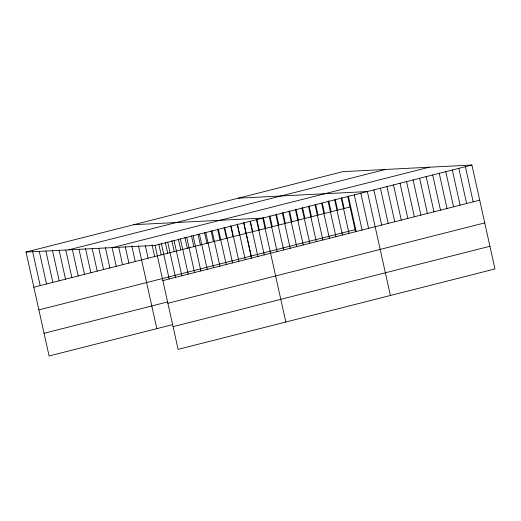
<?xml version="1.0" encoding="UTF-8"?>
<svg xmlns="http://www.w3.org/2000/svg" width="521" height="521" viewBox="0 0 521 521"><rect width="100%" height="100%" fill="white"/><g stroke="black" fill="none" stroke-linecap="round" stroke-linejoin="round"><path stroke-width="0.78" d="M26.05 252.04L342.896 171.643L471.909 165.02L494.95 268.96L178.104 349.357L155.056 245.417L26.05 252.04L49.091 355.98L172.796 324.59M68.622 249.859L385.468 169.455M112.484 247.605L429.337 167.202M155.056 245.417L471.909 165.02M33.845 287.214L350.698 206.811M38.88 309.904L355.726 229.507M162.858 280.591L479.704 200.188M44.064 333.29L167.762 301.9M167.886 303.281L484.738 222.884M173.07 326.667L489.916 246.264M238.338 198.175L367.351 191.552L390.392 295.492M133.78 224.707L262.786 218.084L285.827 322.024M465.37 166.674L473.172 201.848M458.838 168.335L466.634 203.503M452.3 169.996L460.102 205.163M445.768 171.65L453.563 206.824M439.236 173.311L447.031 208.478M432.697 174.971L440.492 210.139M426.165 176.626L433.96 211.793M419.626 178.286L427.422 213.454M413.094 179.94L420.89 215.114M406.556 181.601L414.351 216.769M400.024 183.262L407.819 218.429M393.485 184.916L401.287 220.09M386.953 186.577L394.749 221.744M380.415 188.237L388.217 223.405M373.883 189.891L381.678 225.059M360.812 193.206L368.608 228.38M354.28 194.867L362.075 230.035M348.269 195.87L356.214 231.695M347.741 196.528L355.537 231.695M341.737 197.531L344.16 208.472M341.209 198.182L349.005 233.356M335.198 199.185L337.628 210.126M334.671 199.843L342.466 235.01M328.666 200.845L331.089 211.786M328.139 201.503L335.934 236.671M322.304 203.281L324.557 213.447M321.6 203.157L329.402 238.325M315.596 204.16L318.018 215.101M315.068 204.818L322.864 239.986M309.057 205.821L311.486 216.762M308.53 206.472L316.332 241.646M302.525 207.475L304.948 218.416M301.998 208.133L309.793 243.3M295.987 209.136L298.416 220.077M295.466 209.794L303.261 244.961M289.455 210.797L291.877 221.738M288.927 211.448L296.723 246.622M282.923 212.451L285.345 223.392M282.395 213.109L290.19 248.276M276.384 214.111L278.813 225.052M275.856 214.769L283.652 249.937M269.852 215.766L272.275 226.713M269.324 216.423L277.12 251.591M263.313 217.426L265.743 228.367M256.781 219.087L259.204 230.028M256.449 219.693L264.245 254.86M250.419 221.523L252.672 231.682M250.113 221.301L257.908 256.469M243.711 222.402L251.65 258.227M243.776 222.91L251.571 258.077M237.439 224.512L245.235 259.686M237.172 224.063L239.601 235.004M231.103 226.121L238.898 261.295M230.64 225.717L233.063 236.658M224.766 227.729L232.561 262.903M224.102 227.377L226.531 238.318M218.429 229.338L226.225 264.505M217.57 229.038L219.992 239.979M212.093 230.946L219.888 266.114M211.038 230.692L213.46 241.633M205.756 232.555L213.551 267.722M204.499 232.353L206.928 243.294M199.419 234.163L207.215 269.331M197.967 234.007L200.39 244.948M193.083 235.772L200.878 270.94M191.428 235.668L193.858 246.609M186.746 237.381L194.541 272.548M184.896 237.329L187.319 248.27M180.409 238.989L188.205 274.157M178.358 238.983L180.787 249.924M174.073 240.598L181.868 275.765M171.826 240.643L174.248 251.584M167.736 242.206L175.531 277.374M165.287 242.304L167.716 253.245M161.399 243.808L169.195 278.982M158.755 243.958L161.178 254.899M152.047 244.837L154.646 256.56M145.339 245.71L148.107 258.214M138.456 245.808L156.821 328.647M131.774 245.853L135.239 261.483M125.261 246.68L128.902 263.092M118.755 247.508L122.565 264.701M112.067 247.553L116.229 266.309M105.385 247.599L109.892 267.918M98.873 248.419L103.555 269.526M92.191 248.465L97.219 271.128M85.509 248.51L90.882 272.737M78.997 249.338L84.545 274.346M72.315 249.383L78.209 275.954M65.802 250.21L71.865 277.563M59.12 250.256L65.529 279.171M52.439 250.301L59.192 280.78M45.926 251.129L52.855 282.389M39.244 251.174L46.519 283.997M32.387 250.432L40.182 285.606"/></g></svg>
